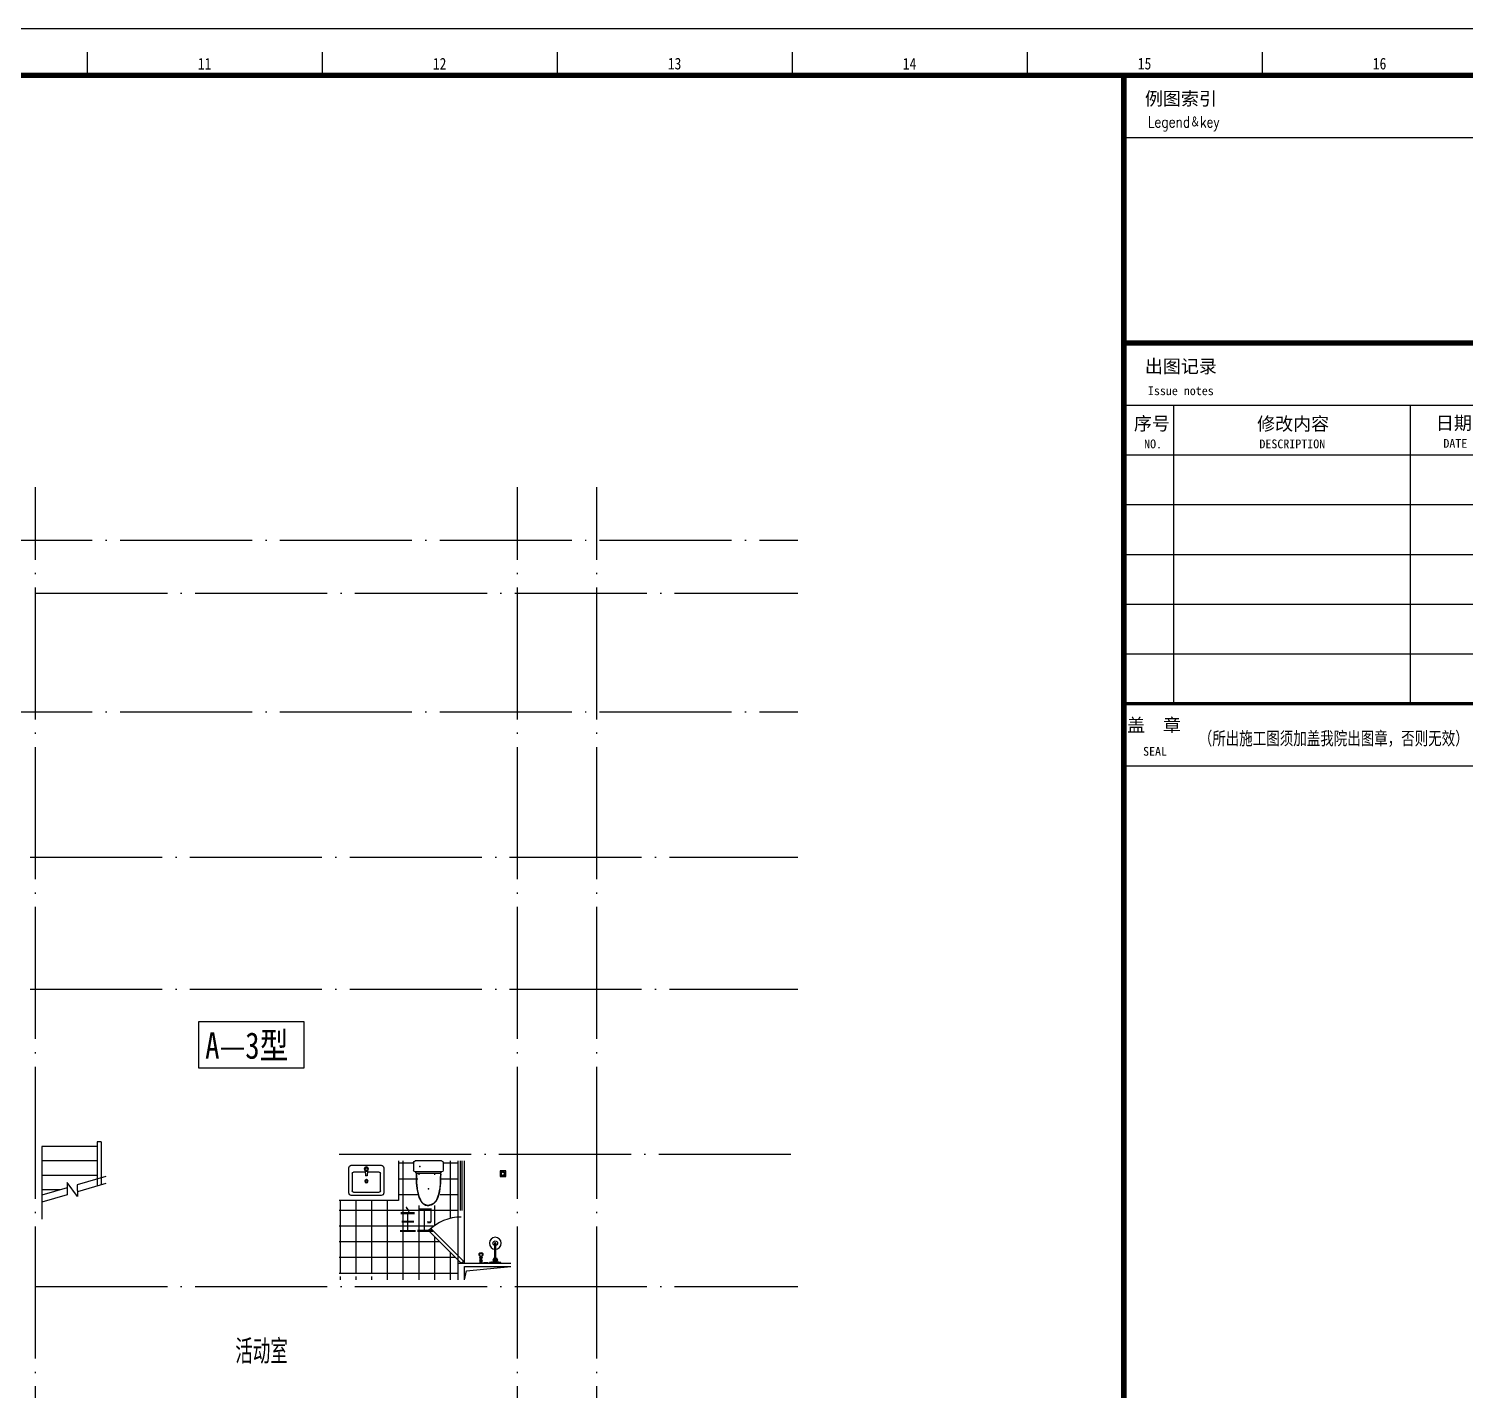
# Model space of a CAD drawing. Extents: x 921942 to 1159542, y -958603 to -790785.
# Drawn here: x 958403 to 980154, y -853363 to -832740 of the extents above; entities that cross this region are included whole.
import ezdxf
from ezdxf.enums import TextEntityAlignment as Align

# ---------------------------------------------------------------- set-up
doc = ezdxf.new("R2010")
doc.units = 0
doc.header["$LTSCALE"] = 1000
doc.header["$MEASUREMENT"] = 0
doc.linetypes.add('DOTE', pattern=[2.4200000000000004, 2, -0.2, 0.02, -0.2])
doc.layers.get('0').update_dxf_attribs({"linetype": 'CONTINUOUS'})
for name, color, linetype in [('DOTE', 1, 'DOTE'), ('PUB_TEXT', 7, 'CONTINUOUS'), ('STAIR', 2, 'CONTINUOUS'), ('TT', 7, 'CONTINUOUS'), ('厨卫', 8, 'CONTINUOUS'), ('图框', 255, 'CONTINUOUS'), ('家具', 8, 'CONTINUOUS'), ('平面填充', 250, 'CONTINUOUS'), ('管道', 8, 'CONTINUOUS')]:
    doc.layers.add(name, color=color, linetype=linetype)
doc.styles.add('SHEET1', font='romanc.shx', dxfattribs={"width": 0.65, "bigfont": 'tssdchn.shx'})
doc.styles.get("Standard").update_dxf_attribs({"font": 'GBENOR', "bigfont": 'GBCBIG'})
doc.styles.add('TKZ1', font='SIMHEI.TTF', dxfattribs={"width": 0.7})
doc.styles.add('图签栏', font='SimSun.ttf')
doc.styles.add('黑体', font='SIMHEI.TTF', dxfattribs={"width": 0.8})

# ---------------------------------------------------------------- blocks, each defined once
blk = doc.blocks.new('asfdgfhgfh')
at = {"layer": '厨卫', "lineweight": -3}
for p, q in [((-221.8856369944988, -49.84651675086934), (-221.8856369771529, -124.6302747764857)), ((-221.8856369893765, -71.84651675086934), (-191.8856369893765, -71.84651674388442)), ((-191.8856369944988, -49.84651674388442), (-191.8856369771529, -124.6302747704322)), ((-12.385636997642, -36.51318336813711), (-12.3856369999703, -26.51318336813711)), ((4.114363003522158, -41.5131833642954), (4.114363067201339, -314.8901316133561)), ((14.11436306720134, -314.8901316110278), (14.11436300352216, -41.51318336196709)), ((30.614363002358, -36.51318335812539), (30.6143630000297, -26.51318335812539))]:
    blk.add_line(p, q, dxfattribs=at)
at = {"layer": '厨卫', "color": 8}
for p, q in [((-5.885636997641996, -36.51318336662371), (-5.885636999970302, -26.51318336662371)), ((24.11436300165951, -33.51318335963879), (24.1143630000297, -26.51318335963879))]:
    blk.add_line(p, q, dxfattribs=at)
at = {"layer": '厨卫', "lineweight": -3}
for points in [[(-195.2189703301992, -40.41842632874614), (-195.2189703369513, -11.51318341068691), (-218.5523036699742, -11.51318341615843), (-218.5523036632221, -40.41842633421766)], [(-0.885636999970302, -26.51318336545955), (-46.1356369999703, -26.51318337599514), (-75.88563700113446, -21.51318338292185), (-75.88563700346276, -11.51318338292185)], [(-75.88563700346276, -11.51318338292185), (94.11436299653724, -11.51318334334064), (94.11436299886554, -21.51318334334064), (64.3643630000297, -26.51318335026735), (19.1143630000297, -26.51318336080294)], [(-18.88563699193764, -61.01318336965051), (-28.88563699193764, -61.01318337197881), (-28.88563699286897, -57.01318337197881), (-18.88563699286897, -57.01318336965051)], [(4.114363012835383, -81.5131833642954), (-18.88563698716462, -81.5131833696505), (-18.885636997642, -36.51318336965051), (-5.885636997641996, -36.51318336662371)], [(24.114363002358, -36.51318335963879), (37.114363002358, -36.51318335661199), (37.11436301283538, -81.51318335661199), (14.11436301283538, -81.5131833619671)], [(37.11436300713103, -57.01318335661199), (47.11436300713103, -57.01318335428368), (47.11436300806236, -61.01318335428368), (37.11436300806236, -61.01318335661199)]]:
    blk.add_lwpolyline(points, dxfattribs=at)
for points in [[(-161.8856370034628, -11.51318340294529), (-161.8856370011345, -21.51318340294529), (-105.8856370011345, -21.51318338990677), (-105.8856370034628, -11.51318338990677)], [(40.11436299653724, -11.5131833559135), (40.11436299886554, -21.5131833559135), (-21.88563700113446, -21.513183370349), (-21.88563700346276, -11.513183370349)]]:
    blk.add_lwpolyline(points, close=True, dxfattribs=at)
at = {"layer": '厨卫', "color": 8}
for points in [[(4.114363008178771, -61.5131833642954), (-5.885636991821229, -61.51318336662371), (-5.885636998340487, -33.51318336662371), (-0.8856369983404875, -33.51318336545955)], [(19.11436300165951, -33.51318336080294), (24.11436300165951, -33.51318335963879), (24.11436300817877, -61.51318335963879), (14.11436300817877, -61.51318336196709)]]:
    blk.add_lwpolyline(points, dxfattribs=at)
blk.add_lwpolyline([(19.11436299886554, -21.51318336080294), (19.11436300352216, -41.51318336080294), (-0.8856369964778423, -41.51318336545955), (-0.8856370011344552, -21.51318336545955)], close=True, dxfattribs=at)
for centre, radius in [((-206.8856369944988, -49.84651674760971), 15), ((-206.8856369830901, -98.84651674760971), 15), ((9.114363067201339, -314.8901316124247), 4.999999999999999)]:
    blk.add_circle(centre, radius, dxfattribs=at)
at = {"layer": '厨卫', "lineweight": -3}
blk.add_circle((9.114363067201339, -314.8901316124247), 89.50000000000477, dxfattribs=at)
for centre, radius, start, end in [((-238.5193366559688, -118.6833045217791), 17.66483569775225, 286.4180663995135, 340.3267392425314), ((-175.251937301131, -118.6833045069943), 17.66483569771895, 199.6732607848371, 253.5819336279643)]:
    blk.add_arc(centre, radius, start, end, dxfattribs=at)
at = {"layer": '厨卫', "color": 8}
for centre, radius, start, end in [((-206.8856369944988, -49.84651674760971), 16.99999999999724, 133.3359227590924, 208.0724869444849), ((-206.8856369830901, -98.84651674760971), 17.00000000000621, 151.9275130823917, 28.07248694448486), ((-206.8856369944988, -49.84651674760971), 16.99999999999724, 331.9275130823918, 46.66407726919459), ((9.114363067201339, -314.8901316124247), 35.00000000000433, 98.21321072082475, 81.78678930605847), ((9.114363067201339, -314.8901316124247), 8.999999999996225, 123.7489886090958, 56.25101141680645)]:
    blk.add_arc(centre, radius, start, end, dxfattribs=at)
at = {"layer": '厨卫', "lineweight": -3, "extrusion": (0, 0, -1)}
for centre, major_axis, ratio, start_param, end_param in [((-206.8856369717978, -147.3145737763261), (33.5595291014366, 7.822422223179187e-09), 0.612909361112146, -0.3796203813063745, 3.521213034889361), ((-206.8856369740097, -137.8439095284557), (31.40840299578781, 7.294673165733956e-09), 0.4788404488619488, -1.072899011411401, 4.214491665006882)]:
    blk.add_ellipse(centre, major_axis=major_axis, ratio=ratio, start_param=start_param, end_param=end_param, dxfattribs=at)
blk = doc.blocks.new('aswfdgdfh')
at = {"layer": '厨卫'}
blk.add_lwpolyline([(42.91116649913602, -42.91116651915945), (42.91116651904304, 42.91116649936885), (-42.91116649971809, 42.91116651933407), (-42.91116651915945, -42.91116649919422)], close=True, dxfattribs=at)
at = {"layer": '厨卫', "color": 8}
for points in [[(-32.97869960835669, -0.3626143862493336), (-32.97869960800745, 1.312903414946049), (-17.40667611290701, 1.312903411278967), (-17.40667611325625, -0.3626143899164163)], [(-23.57586921961047, 23.06305503624026), (-22.39109922014177, 24.24782503518509), (-11.38001581258141, 13.23674162226962), (-12.5647858120501, 12.05197162332479)], [(-0.3626143864821643, 32.97869960853131), (1.312903414713219, 32.97869960818207), (1.312903410987929, 17.40667611308163), (-0.3626143902074546, 17.40667611343088)], [(23.06305503600743, 23.57586921961047), (24.24782503489405, 22.39109922008356), (13.23674162174575, 11.3800158125232), (12.05197162285913, 12.5647858120501)], [(32.97869960870594, 0.3626143867149949), (32.97869960835669, -1.312903414480388), (17.40667611325625, -1.312903410871513), (17.4066761136055, 0.3626143903238699)], [(-23.0630550365895, -23.57586921937764), (-24.24782503547613, -22.39109921985073), (-13.23674162279349, -11.38001581229037), (-12.05197162390687, -12.56478581181727)], [(0.3626143864821643, -32.97869960858952), (-1.312903414713219, -32.97869960818207), (-1.312903411104344, -17.40667611308163), (0.3626143900910392, -17.40667611348908)], [(23.57586921949405, -23.06305503600743), (22.39109922002535, -24.24782503501046), (11.38001581246499, -13.236741622095), (12.56478581193369, -12.05197162309196)]]:
    blk.add_lwpolyline(points, close=True, dxfattribs=at)
blk.add_circle((0, 0), 36.56169166270411, dxfattribs=at)
blk = doc.blocks.new('DR2045')
at = {"color": 0, "linetype": 'ByBlock'}
for p, q in [((0, 0), (-1.060660171779773, -1.060660171779773)), ((0, 0), (16.97056274847716, -16.97056274847705)), ((-1.060660171779773, -1.060660171779773), (15.90990257669728, -18.03122292025705))]:
    blk.add_line(p, q, dxfattribs=at)
blk.add_arc((1.137e-13, 0), 24, 270, 315.0000000000002, dxfattribs=at)
blk = doc.blocks.new('asfdgfh')
at = {"layer": '厨卫', "ltscale": 100}
for p, q in [((-266.3938596419757, -206.7462450877065, 1e-08), (-266.3938596419757, -91.74624508770648, 1e-08)), ((158.6061403580243, -66.74624508770648, 1e-08), (-241.3938596419757, -66.74624508770648, 1e-08)), ((145.0359630809398, -40.00501381768845, 1e-08), (-227.8236823648913, -40.00501381763024, 1e-08)), ((183.6061403580243, -206.7462450877065, 1e-08), (183.6061403580243, -91.74624508770648, 1e-08)), ((158.6061403580243, -231.7462450877065, 1e-08), (-241.3938596419757, -231.7462450877065, 1e-08))]:
    blk.add_line(p, q, dxfattribs=at)
for centre, radius, start, end in [((-241.3938596419757, -91.74624508770648, 1e-08), 25, 90, 180), ((-241.3938596419757, -206.7462450877065, 1e-08), 25, 180, 270), ((-260.5523616871797, -38.96400265733246, 1e-08), 33.7026474030758, 303.6157109725532, 10.84696719488574), ((177.9976350881625, -38.91324735910166, 1e-08), 33.92205522120374, 169.3112870268983, 235.1347334929933), ((158.6061403580243, -91.74624508770648, 1e-08), 25, 0, 90), ((158.6061403580243, -206.7462450877065, 1e-08), 25, 270, 0)]:
    blk.add_arc(centre, radius, start, end, dxfattribs=at)
for points, knots in [([(-227.4518687603995, -32.62162061396521, 1e-08), (-226.9353668346303, 85.37594802759122, 1e-08), (-226.2472895187093, 242.5708126805839, 1e-08), (-137.1220646596048, 424.3787184518296, 1e-08), (-69.4156421351945, 441.2649987917976, 1e-08), (-41.39385964197572, 448.2537549122935, 1e-08)], [0, 0, 0, 0, 355.2427200000478, 473.2498468592557, 556.5760415512856, 556.5760415512856, 556.5760415512856, 556.5760415512856]), ([(-222.386364149279, -40.91234634397551, 1e-08), (-222.3170452134218, -1.831418545451015, 1e-08), (-222.1818527567666, 28.93990408239188, 1e-08), (-220.4100389668019, 90.34868874558015, 1e-08), (-218.7734653048683, 120.9858626425266, 1e-08), (-212.509750041645, 182.0777151569491, 1e-08), (-207.8829613195267, 212.5319677420775, 1e-08), (-197.5880797164282, 258.051534573664, 1e-08), (-193.6039936954621, 273.1763080467354, 1e-08), (-186.629739375785, 295.8867455115542, 1e-08), (-184.1489072622498, 303.427438870247, 1e-08), (-180.1596170942066, 314.7469708258868, 1e-08), (-178.7862445526989, 318.5206959992065, 1e-08), (-175.9505653644446, 326.0479466679972, 1e-08), (-174.4867895336356, 329.8009186078561, 1e-08), (-169.9393923776224, 340.975605096959, 1e-08), (-166.6989095088793, 348.314735660213, 1e-08), (-159.6970359194092, 362.5182831250131, 1e-08), (-155.9353800704703, 369.3825693256804, 1e-08), (-147.7999835315859, 382.3772172625177, 1e-08), (-143.4231725434074, 388.5123584169196, 1e-08), (-133.9665768969571, 399.8101369815413, 1e-08), (-128.8872494532261, 404.9731570870499, 1e-08), (-120.6686682185391, 411.8268212875118, 1e-08), (-117.8348489145283, 413.957806598919, 1e-08), (-111.9260162728606, 417.9222275622888, 1e-08), (-108.8536238392117, 419.7595681864768, 1e-08), (-102.4944711822318, 423.1883376791957, 1e-08), (-99.20720267400611, 424.7799639478326, 1e-08), (-92.44047933979891, 427.7590758345905, 1e-08), (-88.96084854705259, 429.1461617478635, 1e-08), (-78.33203845180105, 433.0427257994888, 1e-08), (-70.91107445745729, 435.3165363871958, 1e-08), (-55.73619011044502, 439.5230601656367, 1e-08), (-47.98269564437214, 441.4573095762171, 1e-08), (-40.18390118214302, 443.4023633051547, 1e-08)], [0, 0, 0, 0, 92.7626735918814, 92.7626735918814, 185.5253471837628, 185.5253471837628, 278.2880207756442, 278.2880207756442, 324.6693575715849, 324.6693575715849, 347.8600259695552, 347.8600259695552, 359.4553601685404, 359.4553601685404, 371.0506943675256, 371.0506943675256, 394.2413627654959, 394.2413627654959, 417.4320311634663, 417.4320311634663, 440.6226995614366, 440.6226995614366, 463.8133679594069, 463.8133679594069, 475.4087021583921, 475.4087021583921, 487.0040363573773, 487.0040363573773, 498.5993705563625, 498.5993705563625, 510.1947047553477, 510.1947047553477, 533.385373153318, 533.385373153318, 556.5760415512884, 556.5760415512884, 556.5760415512884, 556.5760415512884]), ([(139.9656515456736, -40.37549151579151, 1e-08), (139.5293259294704, -1.831418545509223, 1e-08), (139.3941334728152, 28.93990408233367, 1e-08), (137.6223196828505, 90.34868874558015, 1e-08), (135.9857460209168, 120.9858626424684, 1e-08), (129.7220307576936, 182.0777151568909, 1e-08), (125.0952420355752, 212.5319677420193, 1e-08), (114.8003604324767, 258.051534573664, 1e-08), (110.8162744116271, 273.1763080467354, 1e-08), (103.8420200918335, 295.8867455115542, 1e-08), (101.3611879782984, 303.427438870247, 1e-08), (97.37189781025518, 314.7469708258868, 1e-08), (95.99852526874747, 318.5206959992065, 1e-08), (93.16284608049318, 326.0479466679972, 1e-08), (91.69907024968415, 329.8009186078561, 1e-08), (87.15167309367098, 340.9756050969008, 1e-08), (83.91119022492785, 348.314735660213, 1e-08), (76.9093166354578, 362.5182831249549, 1e-08), (73.14766078651883, 369.3825693256804, 1e-08), (65.01226424775086, 382.3772172625177, 1e-08), (60.63545325957239, 388.5123584168614, 1e-08), (51.17885761300568, 399.8101369815413, 1e-08), (46.09953016939107, 404.9731570870499, 1e-08), (37.88094893458765, 411.8268212874536, 1e-08), (35.04712963057682, 413.957806598919, 1e-08), (29.13829698890913, 417.9222275622305, 1e-08), (26.0659045552602, 419.7595681864768, 1e-08), (19.70675189828034, 423.1883376791957, 1e-08), (16.41948339005467, 424.7799639478326, 1e-08), (9.652760055847466, 427.7590758345905, 1e-08), (6.173129263101146, 429.1461617478635, 1e-08), (-4.455680832150392, 433.0427257994888, 1e-08), (-11.87664482649416, 435.3165363871958, 1e-08), (-27.05152917350642, 439.5230601656367, 1e-08), (-34.8050236395793, 441.4573095762171, 1e-08), (-42.60381810180843, 443.4023633051547, 1e-08)], [0, 0, 0, 0, 92.7626735918814, 92.7626735918814, 185.5253471837628, 185.5253471837628, 278.2880207756442, 278.2880207756442, 324.6693575715849, 324.6693575715849, 347.8600259695552, 347.8600259695552, 359.4553601685404, 359.4553601685404, 371.0506943675256, 371.0506943675256, 394.2413627654959, 394.2413627654959, 417.4320311634663, 417.4320311634663, 440.6226995614366, 440.6226995614366, 463.8133679594069, 463.8133679594069, 475.4087021583921, 475.4087021583921, 487.0040363573773, 487.0040363573773, 498.5993705563625, 498.5993705563625, 510.1947047553477, 510.1947047553477, 533.385373153318, 533.385373153318, 556.5760415512884, 556.5760415512884, 556.5760415512884, 556.5760415512884]), ([(144.6641494764481, -32.62162061396521, 1e-08), (144.1476475506788, 85.37594802759122, 1e-08), (143.4595702347578, 242.5708126806421, 1e-08), (54.33434537565336, 424.3787184517714, 1e-08), (-13.37207714864053, 441.2649987917976, 1e-08), (-41.39385964197572, 448.2537549122935, 1e-08)], [0, 0, 0, 0, 355.2427200000514, 473.2498468592435, 556.5760415512733, 556.5760415512733, 556.5760415512733, 556.5760415512733])]:
    blk.add_open_spline(points, degree=3, knots=knots, dxfattribs=at)
at = {"layer": '厨卫'}
for p in [(-42.11964251066092, 189.2791899586446, 1e-08), (-170.7115477228072, -148.692169585207, 1e-08)]:
    blk.add_point(p, dxfattribs=at)
blk = doc.blocks.new('dfdsf')
at = {"layer": '家具'}
for p, q in [((-6118.831913608177, -27345.44864588381), (-6118.831913608177, -27726.44864588381)), ((-5626.473608758264, -27307.3486458838), (-6080.731913608171, -27307.3486458838)), ((-5588.373608758258, -27726.44864588381), (-5588.373608758258, -27345.44864588381)), ((-6080.731913608171, -27764.54864588381), (-5626.473608758264, -27764.54864588381))]:
    blk.add_line(p, q, dxfattribs=at)
at = {"layer": '家具', "color": 8}
for p, q in [((-5872.406503072321, -27363.95664026488), (-5885.871040426886, -27363.95664026488)), ((-5866.874092104343, -27350.63551101041), (-5876.377111874863, -27341.09683283082)), ((-5866.710719794231, -27377.43855889999), (-5876.096491956057, -27387.09262784412)), ((-5870.084983734348, -27391.69791249819), (-5866.302761183229, -27465.55664026488)), ((-5853.602761183218, -27345.15289837577), (-5853.602761183218, -27331.68836102118)), ((-5853.602761183218, -27382.76038215398), (-5853.602761183218, -27396.22491950855)), ((-5837.120538632058, -27391.69791249819), (-5840.902761183206, -27465.55664026488)), ((-5831.109767354174, -27340.81993622227), (-5840.495539516, -27350.4740051664)), ((-5830.828410491573, -27386.81644769893), (-5840.331430262093, -27377.27776951935)), ((-5834.799019294114, -27363.95664026488), (-5821.334481939521, -27363.95664026488)), ((-6068.03191360816, -27694.69864588381), (-6068.03191360816, -27427.9986458838)), ((-6048.981913608171, -27408.94864588381), (-5869.201593039608, -27408.94864588381)), ((-5866.302761183229, -27465.55664026488), (-5840.902761183206, -27465.55664026488)), ((-5838.003929326798, -27408.94864588381), (-5658.223608758264, -27408.94864588381)), ((-5639.173608758247, -27427.9986458838), (-5639.173608758247, -27694.69864588381)), ((-5658.223608758264, -27713.7486458838), (-6048.981913608171, -27713.7486458838))]:
    blk.add_line(p, q, dxfattribs=at)
for centre, radius in [((-5853.602761183218, -27363.95664026488), 32.26827924368117), ((-5853.602761183218, -27363.95664026488), 18.80374188911082), ((-5854.571620082796, -27548.64864588382), 25.4), ((-5854.571620082796, -27548.64864588382), 15.95985148249019)]:
    blk.add_circle(centre, radius, dxfattribs=at)
at = {"layer": '家具'}
for centre, start, end in [((-6080.731913608171, -27345.44864588381), 90, 180), ((-5626.473608758264, -27345.44864588381), 0, 90), ((-6080.731913608171, -27726.44864588381), 180, 270), ((-5626.473608758264, -27726.44864588381), 270, 0)]:
    blk.add_arc(centre, 38.09999999999999, start, end, dxfattribs=at)
at = {"layer": '家具', "color": 8}
for centre, start, end in [((-6048.981913608171, -27427.9986458838), 90, 180), ((-5658.223608758264, -27427.9986458838), 0, 90), ((-6048.981913608171, -27694.69864588381), 180, 270), ((-5658.223608758264, -27694.69864588381), 270, 0)]:
    blk.add_arc(centre, 19.05, start, end, dxfattribs=at)
blk = doc.blocks.new('图框2')
at = {"layer": '图框', "color": 0}
for p, q in [((84100, 59400), (0, 59400)), ((52875, 58900.00000000745), (52875, 58400.00000000745)), ((57912.5, 58900.00000000745), (57912.5, 58400.00000000745)), ((62950, 58900.00000000745), (62950, 58400.00000000745)), ((67987.5, 58900.00000000745), (67987.5, 58400.00000000745)), ((73025, 58900.00000000745), (73025, 58400.00000000745)), ((78062.5, 58900.00000000745), (78062.5, 58400.00000000745)), ((75099.99999973178, 57066.66666662693), (83100, 57066.66666662693)), ((75099.99999973178, 52660), (83100, 52660)), ((75099.99999973178, 51326.66666662693), (83100, 51326.66666662693)), ((76166.66666642949, 51326.66666662693), (76166.66666642949, 44926.66666640341)), ((81233.33333326876, 51326.66666662693), (81233.33333326876, 44926.66666640341)), ((75099.99999973178, 50259.99999991804), (83100, 50259.99999991804)), ((75099.99999973178, 49193.33333321661), (83100, 49193.33333321661)), ((75099.99999973178, 48126.66666651517), (83100, 48126.66666651517)), ((75099.99999973178, 47059.99999981374), (83100, 47059.99999981374)), ((75099.99999973178, 45993.33333310485), (83100, 45993.33333310485)), ((75099.99999973178, 44926.66666640341), (83100, 44926.66666640341)), ((75099.99999973178, 43593.33333302289), (83100, 43593.33333302289)), ((75099.99999973178, 43593.33333302289), (83100, 43593.33333302289))]:
    blk.add_line(p, q, dxfattribs=at)
at = {"layer": '图框', "color": 0, "const_width": 120}
blk.add_lwpolyline([(83100, 58400), (2500, 58400), (2500, 1000), (83100, 1000)], close=True, dxfattribs=at)
at = {"layer": '图框', "color": 0}
for points, const_width in [([(75099.99999973178, 58400), (75099.99999973178, 1000)], 120), ([(75099.99999973178, 52659.99999999255), (83100.00000000745, 52659.99999999255)], 120), ([(75099.99999973178, 44926.66666641086), (83100.00000000745, 44926.66666641086)], 66.6666666689096)]:
    blk.add_lwpolyline(points, dxfattribs=dict(at, const_width=const_width))
at = {"layer": '图框', "color": 0, "style": 'TKZ1', "width": 0.85}
for s, p in [('11', (55393.75, 58650.00000000745)), ('12', (60431.25, 58650.00000000745)), ('13', (65468.75, 58650.00000000745)), ('14', (70506.25, 58650.00000000745)), ('15', (75543.75, 58650.00000000745)), ('16', (80581.25, 58650.00000000745))]:
    blk.add_text(s, height=250, dxfattribs=at).set_placement(p, align=Align.MIDDLE)
at = {"layer": '图框', "color": 0, "style": '图签栏'}
for s, height, p in [('例图索引', 282.8282828377983, (75550.68358369172, 57758.66780821979)), ('出图记录', 282.8282828377983, (75550.68358369172, 52018.66780821234)), ('Issue notes', 188.5521885585322, (75614.96951398998, 51542.23590970039)), ('日期', 282.8282828377983, (81788.17580056563, 50802.77315567434)), ('序号', 282.8282828377983, (75315.3707764931, 50791.78322697431)), ('修改内容', 282.8282828377983, (77954.87231333926, 50786.58450984955)), ('NO.', 188.5521885585322, (75533.64523731917, 50401.50675776601)), ('DESCRIPTION', 188.5521885585322, (78004.76665022597, 50401.84317789972)), ('DATE', 188.5521885585322, (81948.37274487317, 50413.10192616284)), ('盖  章', 282.8282828377983, (75167.31253319979, 44323.66738311946)), ('SEAL', 188.5521885585322, (75510.90221600235, 43809.36140740663))]:
    blk.add_text(s, height=height, dxfattribs=at).set_placement(p)
at = {"layer": '图框', "color": 0}
for s, height, style, width, p in [('Legend＆key', 240.0000000080746, 'SHEET1', 0.8, (75614.96951398998, 57282.23590969294)), ('（所出施工图须加盖我院出图章，否则无效）', 282.8282828377983, '图签栏', 0.75, (76704.58375496045, 44040.03249664605))]:
    blk.add_text(s, height=height, dxfattribs=dict(at, style=style, width=width)).set_placement(p)

msp = doc.modelspace()

# ---------------------------------------------------------------- hatches: boundary and pattern name
at = {"layer": '平面填充'}
h = msp.add_hatch(dxfattribs=at)
h.set_pattern_fill('NET', color=256, scale=75, style=0)
h.set_pattern_definition([(0, (32768.16271493863, 5901.200055852532), (0, 238.125), []), (90, (32768.16271493863, 5901.200055852532), (-238.125, 1.458046940019768e-14), [])])
edge = h.paths.add_edge_path()
edge.add_line((963833.2327893494, -851598.915710088), (963833.4892417648, -851598.915710088))
edge.add_line((963833.4892417648, -851598.915710088), (963833.4892417643, -851638.915710088))
edge.add_line((963833.4892417643, -851638.915710088), (963103.4892417783, -851638.9157100826))
edge.add_line((963103.4892417783, -851638.9157100826), (963103.4892417594, -851688.9157100357))
edge.add_line((963103.4892417594, -851688.9157100357), (964903.4892417385, -851688.9157100357))
edge.add_line((964903.4892417385, -851688.9157100357), (964903.4892417385, -851438.9157099715))
edge.add_line((964903.4892417385, -851438.9157099715), (964903.4894945698, -851388.9373683508))
edge.add_line((964903.4894945698, -851388.9373683508), (964458.5176258348, -850943.965499616))
edge.add_ellipse((964953.4923726668, -851438.9402464479), major_axis=(494.9747468320944, 494.9747468320944), ratio=0.9999999999996593, start_angle=86.41667830153102, end_angle=90, ccw=False)
edge.add_ellipse((964953.4923726668, -851438.9402464479), major_axis=(494.9747468320944, 494.9747468320944), ratio=0.9999999999996593, start_angle=49.09601084575871, end_angle=86.41667830153102, ccw=False)
edge.add_line((964903.4927737403, -850740.7282155359), (964903.4970829033, -849888.9157100022))
edge.add_line((964903.4970829033, -849888.9157100022), (964654.6637046532, -849888.9157100016))
edge.add_arc((964654.6627755576, -849913.9157099843), 25, 0, 89.99787066984948, ccw=False)
edge.add_line((964679.6627755576, -849913.9157099843), (964679.6627755576, -850028.9157099844))
edge.add_arc((964654.6627755576, -850028.9157099844), 25, -90, 0, ccw=False)
edge.add_arc((964674.0542702875, -850081.7487077131), 33.9220552211547, 124.8652665066996, 178.1556419785154)
edge.add_line((964640.1497886307, -850080.6569412544), (964269.190839644, -850080.6569412544))
edge.add_arc((964235.5042735124, -850081.6979524144), 33.70264740311221, -10.846967195514821, 1.7700400104295113, ccw=False)
edge.add_arc((964235.5042735123, -850081.6979524147), 33.70264740311221, 349.1530328051056, 415.5214195733699)
edge.add_arc((964254.6627755577, -850028.9157099844), 25, 180, 269.81780543844354, ccw=False)
edge.add_line((964229.6627755576, -850028.9157099844), (964229.6627755576, -849913.9157099844))
edge.add_arc((964254.6627755577, -849913.9157099843), 25, 90.00207075113991, 180.0000000002668, ccw=False)
edge.add_line((964254.6618720221, -849888.9157100007), (964003.4970829032, -849888.9157100002))
edge.add_line((964003.4970829032, -849888.9157100002), (964003.4970829033, -850488.9157099861))
edge.add_line((964003.4970829033, -850488.9157099861), (963103.4892417797, -850488.9157099556))
edge.add_line((963103.4892417797, -850488.9157099556), (963103.4892417841, -850840.5199238668))
edge.add_arc((963053.4892417645, -851618.9157100823), 779.9999999999673, 1.4692835809345866, 86.3246736117988, ccw=False)
h.paths.add_polyline_path([(963103.48924177, -850840.5199238659), (963103.4892417645, -851598.9157100827), (963833.2327893494, -851598.915710088, 0.3881525089288795)], flags=17)
h.paths.add_polyline_path([(963943.1501197508, -851076.235240259), (964609.9194212214, -851076.235240259), (964609.9194212214, -850559.438365259), (963943.1501197508, -850559.438365259)], flags=24)
h.paths.add_polyline_path([(964294.5987728419, -850563.4923562824), (964633.2518981808, -850563.4923562824), (964633.2518981808, -850099.409322727), (964294.5987728419, -850099.409322727)], flags=16)

# ---------------------------------------------------------------- linework, layer by layer
at = {"layer": 'DOTE', "linetype": 'DOTE'}
for p, q in [((958503.4892838559, -864981.9646249666), (958503.4892838484, -839683.5612408783)), ((965803.4892838536, -864981.9646249636), (965803.4892838461, -839683.5612408753)), ((967003.4892838662, -864981.9646249631), (967003.4892838588, -839683.5612408748)), ((930746.1061869896, -840488.9157099966), (970046.2120085066, -840488.915710001)), ((958503.489283849, -841288.915709919), (970046.2120085066, -841288.9157099202)), ((930746.1061869896, -843088.9157099241), (970046.2120085066, -843088.9157099285)), ((943903.4892417657, -845288.9157099911), (970046.2120085066, -845288.915709994)), ((943903.4892417664, -847288.9157099873), (970046.2120085066, -847288.9157099902)), ((963103.4892417775, -849788.9157099918), (970046.2120085066, -849788.9157099926)), ((958503.4892417019, -851788.9157099869), (970046.2120085066, -851788.9157099882))]:
    msp.add_line(p, q, dxfattribs=at)
at = {"layer": 'PUB_TEXT'}
msp.add_lwpolyline([(962575.9039722782, -847779.8486968034), (960975.9039722782, -847779.8486968034), (960975.9039722782, -848479.8486968034), (962575.9039722782, -848479.8486968034)], close=True, dxfattribs=at)
at = {"layer": 'STAIR'}
for p, q in [((958603.4892417346, -849668.9157098088), (958603.4892417742, -850408.8089817273)), ((959438.4892417634, -849668.9157098626), (958603.4892417346, -849668.9157098088)), ((959498.4892417509, -849598.9157082544), (959438.4892417511, -849598.9157082543)), ((959438.4892417511, -849598.9157082543), (959438.4892417511, -850268.0891044782)), ((959498.4892417509, -849598.9157082544), (959498.4892417513, -850250.489104457)), ((959438.4892417634, -849888.9157098627), (958603.4892417346, -849888.9157098088)), ((959438.4892417634, -850108.915709727), (958603.4892417346, -850108.9157098088)), ((959142.6747050404, -850430.2614207932), (958983.2572040419, -850213.6227747194)), ((958983.2572040419, -850213.6227747194), (958987.6513567014, -850400.3348842205)), ((959568.4892417511, -850125.7423151719), (959138.4765950295, -850251.8793582346)), ((959568.4892417513, -850229.9557710983), (959140.9123784507, -850355.3783178196)), ((958603.4892417884, -850293.0224377629), (958603.4892417488, -850768.9157098086)), ((958985.2155732794, -850296.8359246065), (958603.4892417742, -850408.8089817879)), ((958875.8526692557, -850328.915709709), (958603.4892417346, -850328.9157098088)), ((958987.6513567014, -850400.3348842205), (958603.4892417743, -850513.0224379044)), ((959138.4765950295, -850251.8793582346), (959142.6747050404, -850430.2614207932))]:
    msp.add_line(p, q, dxfattribs=at)
at = {"layer": '厨卫', "color": 3}
for p, q in [((964903.4892417385, -851438.9157099715), (964903.4970829032, -849888.9157099861)), ((965003.4856969219, -851438.9157099717), (965003.4959674367, -849888.9157099861))]:
    msp.add_line(p, q, dxfattribs=at)
at = {"layer": '厨卫', "linetype": 'ByBlock'}
for p, q in [((964938.4905723626, -850638.9402464479), (964938.4919694745, -849888.9157093815)), ((964968.4905723635, -850638.9402464479), (964968.4919694747, -849888.9157093815))]:
    msp.add_line(p, q, dxfattribs=at)
at = {"layer": '厨卫'}
msp.add_lwpolyline([(964003.4970829032, -849888.9157099861), (964003.4970829032, -850488.9157099861), (963103.4892417624, -850488.9157099557)], dxfattribs=at)
at = {"layer": '管道'}
for points in [[(964903.4892417385, -851688.9157099715), (964903.4892417385, -851438.9157099715), (965703.4892417453, -851438.9157099964)], [(965003.4892417385, -851688.9157099715), (965003.4892417385, -851488.9157099728), (965703.4892417439, -851488.9157099964)], [(965003.4892417385, -851688.9157099715), (965030.6710421056, -851553.4160721006), (965703.4892417439, -851488.9157099964)]]:
    msp.add_lwpolyline(points, dxfattribs=at)

# ---------------------------------------------------------------- block references
at = {"layer": '厨卫', "xscale": -1, "rotation": 180}
for name, p in [('asfdgfh', (964496.0566351996, -850120.6619550721, -1e-08)), ('asfdgfhgfh', (965458.2761094347, -851450.4288933487))]:
    msp.add_blockref(name, p, dxfattribs=at)
at = {"layer": '厨卫'}
msp.add_blockref('aswfdgdfh', (965583.1125837782, -850083.4213446926), dxfattribs=at)
at = {"layer": '厨卫', "linetype": 'ByBlock', "xscale": 29.16666666674428, "yscale": 29.16666666674428, "zscale": 29.16666666670181, "rotation": 180}
msp.add_blockref('DR2045', (964953.4923726668, -851438.9402464479), dxfattribs=at)
at = {"layer": '图框', "color": 0, "linetype": 'ByBlock', "xscale": 0.7063020216301084, "yscale": 0.7063020213972777, "zscale": 0.7063020214030876}
msp.add_blockref('图框2', (921942.1419014136, -874694.0200646871), dxfattribs=at)
at = {"layer": '家具', "xscale": -1, "rotation": 5.336083575002704e-08}
msp.add_blockref('dfdsf', (957661.3992993459, -822647.9323043395), dxfattribs=at)

# ---------------------------------------------------------------- texts
at = {"layer": 'PUB_TEXT', "style": '黑体', "width": 0.8}
msp.add_text('A—3型', height=400, dxfattribs=at).set_placement((961074.579488546, -848340.9917483341))
at = {"layer": 'TT', "color": 0, "linetype": 'Continuous'}
for s, p in [('主卫', (964009.0163881332, -850981.9958101119)), ('活动室', (961531.9774768316, -852961.6838279387))]:
    msp.add_text(s, height=367.5000000000045, dxfattribs=at).set_placement(p)

doc.saveas('drawing.dxf')
